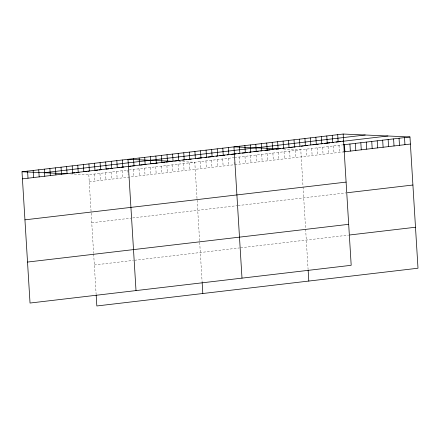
<?xml version="1.0" encoding="UTF-8"?>
<svg xmlns="http://www.w3.org/2000/svg" width="440" height="440" viewBox="0 0 440 440"><rect width="100%" height="100%" fill="white"/><g stroke="black" fill="none" stroke-linecap="round" stroke-linejoin="round"><path stroke-width="0.33" stroke-dasharray="2.2 1.65" d="M70.439 173.894L88.809 174.697L127.859 170.11L128.133 174.614M129.096 169.966L233.838 157.657M234.46 157.586L342.408 144.898M89.243 181.781L234.273 164.736L234.075 161.519M234.894 164.665L343.525 151.899M91.751 222.761L130.796 218.174M132.655 217.954L236.781 205.716M238.018 205.573L346.027 192.88M94.331 264.985L133.381 260.398M134.618 260.249L239.36 247.94M240.603 247.797L348.612 235.103M283.63 149.039L300.779 149.793L303.006 186.241M178.871 161.546L194.794 162.245L202.109 281.897M338.993 145.299L339.427 152.378M333.536 145.943L333.966 153.021M328.075 146.581L328.51 153.665M322.614 147.224L323.048 154.303M317.158 147.868L317.587 154.946M311.696 148.506L312.131 155.59M306.235 149.149L306.669 156.228M303.05 186.923L305.597 228.558M305.635 229.202L308.094 269.445M295.196 150.447L295.631 157.526M289.619 151.102L290.054 158.18M284.042 151.756L284.477 158.84M278.465 152.411L278.899 159.495M272.888 153.071L273.317 160.149M267.305 153.725L267.74 160.804M261.728 154.38L262.163 161.458M256.152 155.034L256.586 162.113M250.575 155.689L251.009 162.773M244.998 156.343L245.427 163.427M239.415 157.003L239.85 164.082M228.261 158.312L228.696 165.391M222.684 158.966L223.119 166.051M217.107 159.621L217.536 166.705M211.525 160.281L211.959 167.36M205.948 160.936L206.382 168.014M200.371 161.59L200.805 168.669M189.216 162.899L189.646 169.983M183.634 163.554L184.069 170.638M178.057 164.214L178.492 171.292M172.48 164.868L172.915 171.947M166.903 165.523L167.338 172.601M161.326 166.177L161.755 173.256M155.749 166.832L156.178 173.916M150.166 167.492L150.601 174.57M144.59 168.146L145.024 175.225M139.013 168.801L139.447 175.879M133.436 169.455L133.864 176.534M122.276 170.764L122.711 177.848M116.699 171.424L117.134 178.503M111.122 172.079L111.557 179.157M105.545 172.733L105.974 179.812M99.968 173.388L100.397 180.466M94.386 174.042L94.82 181.126M88.809 174.697L93.627 253.468M93.665 254.106L96.129 294.355"/><path stroke-width="0.66" d="M343.161 134.035L351.192 265.304L30.03 303.039L22 171.776L343.161 134.035L409.97 136.961L418 268.224L96.839 305.965L96.168 295.036M44.05 172.739L365.211 135.003M22.434 178.855L343.596 141.114M72.342 173.08L74.822 172.788M76.681 172.568L79.156 172.277M84.117 171.694L86.597 171.402M87.835 171.259L89.073 171.111M95.271 170.385L97.752 170.093M98.989 169.945L101.47 169.653M106.431 169.076L108.906 168.784M110.149 168.636L112.629 168.344M117.585 167.761L120.065 167.47M121.303 167.327L123.783 167.035M129.36 166.381L131.219 166.161M132.462 166.012L134.937 165.721M140.52 165.066L142.379 164.852M143.616 164.703L146.097 164.412M151.673 163.757L153.532 163.537M154.77 163.394L157.251 163.103M162.828 162.448L164.687 162.228M165.93 162.08L169.026 161.716M174.603 161.062L179.564 160.479M182.661 160.116L183.904 159.968M185.763 159.753L187 159.605M188.243 159.462L191.34 159.093M196.917 158.439L201.878 157.856M204.974 157.493L206.212 157.35M208.076 157.13L213.653 156.475M216.134 156.184L217.371 156.035M219.852 155.744L224.807 155.161M227.288 154.869L228.525 154.726M231.006 154.435L235.966 153.852M238.441 153.56L239.685 153.417M242.16 153.126L247.121 152.543M249.601 152.251L250.839 152.103M253.941 151.739L258.274 151.228M260.755 150.937L261.993 150.794M265.095 150.43L270.05 149.847M271.909 149.628L273.152 149.479M276.249 149.116L280.775 148.588M282.827 148.346L284.191 148.187M289.647 147.543L292.38 147.224M293.744 147.065L295.108 146.899M301.252 146.179L303.298 145.937M304.661 145.778L307.395 145.459M312.851 144.815L318.312 144.177M321.041 143.853L322.41 143.693M324.456 143.451L329.912 142.813M331.964 142.571L333.327 142.412M336.055 142.087L340.835 141.526M342.881 141.29L387.926 135.993M343.09 144.821L409.97 136.961M343.525 151.899L410.405 144.04M24.937 219.835L346.104 182.1M347.397 192.72L412.913 185.02M27.522 262.059L348.684 224.318M349.976 234.944L415.492 227.244M278.729 148.825L233.965 146.867L241.995 278.135M172.117 161.255L127.985 159.319L136.01 290.587M22 171.776L66.765 173.734M404.514 137.599L404.943 144.683M399.053 138.243L399.487 145.321M393.591 138.886L394.026 145.965M388.135 139.524L388.564 146.608M382.674 140.168L383.108 147.246M377.212 140.811L377.647 147.889M371.75 141.449L372.185 148.533M366.295 142.093L366.729 149.171M360.833 142.736L361.268 149.815M355.372 143.374L355.806 150.458M349.916 144.018L350.345 151.096M344.454 144.661L344.889 151.739M337.7 134.679L338.135 141.757M332.244 135.317L332.673 142.401M326.783 135.96L327.217 143.038M321.321 136.604L321.756 143.682M315.865 137.242L316.294 144.326M310.404 137.885L310.838 144.964M304.942 138.529L305.377 145.607M308.138 270.127L308.803 281.055M299.486 139.167L299.915 146.251M294.025 139.81L294.459 146.889M288.563 140.454L288.998 147.532M283.107 141.091L283.536 148.176M277.646 141.735L278.08 148.814M272.184 142.379L272.619 149.457M266.728 143.017L267.157 150.101M261.267 143.66L261.701 150.739M255.805 144.304L256.24 151.382M250.349 144.941L250.778 152.02M244.888 145.585L245.322 152.663M239.426 146.223L239.861 153.307M228.388 147.521L228.822 154.605M222.811 148.176L223.245 155.26M217.234 148.836L217.668 155.914M211.657 149.49L212.086 156.569M206.074 150.145L206.509 157.223M200.497 150.799L200.931 157.878M194.92 151.454L195.355 158.538M202.153 282.584L202.823 293.513M189.343 152.114L189.778 159.192M183.766 152.768L184.195 159.847M178.184 153.423L178.618 160.501M172.607 154.077L173.041 161.156M167.03 154.732L167.464 161.816M161.453 155.386L161.887 162.47M155.876 156.046L156.305 163.125M150.298 156.701L150.728 163.779M144.716 157.355L145.151 164.434M139.139 158.01L139.574 165.088M133.562 158.664L133.996 165.748M122.408 159.979L122.837 167.057M116.826 160.633L117.26 167.712M111.249 161.288L111.683 168.366M105.672 161.942L106.106 169.021M100.095 162.597L100.524 169.68M94.517 163.257L94.947 170.335M88.935 163.911L89.37 170.989M83.358 164.566L83.793 171.644M77.781 165.22L78.216 172.298M72.204 165.875L72.639 172.959M66.627 166.529L67.056 173.613M61.044 167.189L61.479 174.268M55.468 167.844L55.902 174.922M49.891 168.498L50.325 175.577M44.313 169.153L44.748 176.231M38.737 169.807L39.166 176.891M33.154 170.462L33.589 177.546M27.577 171.121L28.012 178.2"/></g></svg>
